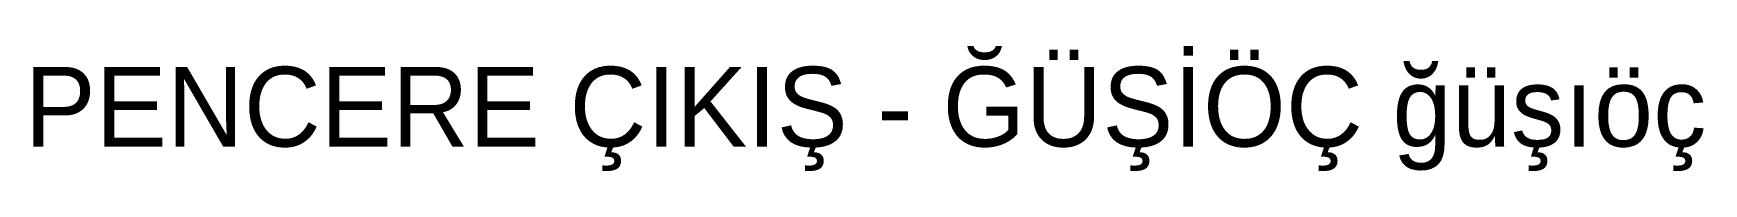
# Model space of a CAD drawing. Header units: millimetres. Extents: x 5 to 1053, y -15 to 63.
import ezdxf

# ---------------------------------------------------------------- set-up
doc = ezdxf.new("R2010")
doc.units = ezdxf.units.MM

msp = doc.modelspace()

# ---------------------------------------------------------------- texts
at = {"layer": 'MAHAL_İSİM'}
msp.add_text('PENCERE ÇIKIŞ - ĞÜŞİÖÇ ğüşıöç', height=50, dxfattribs=at).set_placement((0, 0))

doc.saveas('drawing.dxf')
